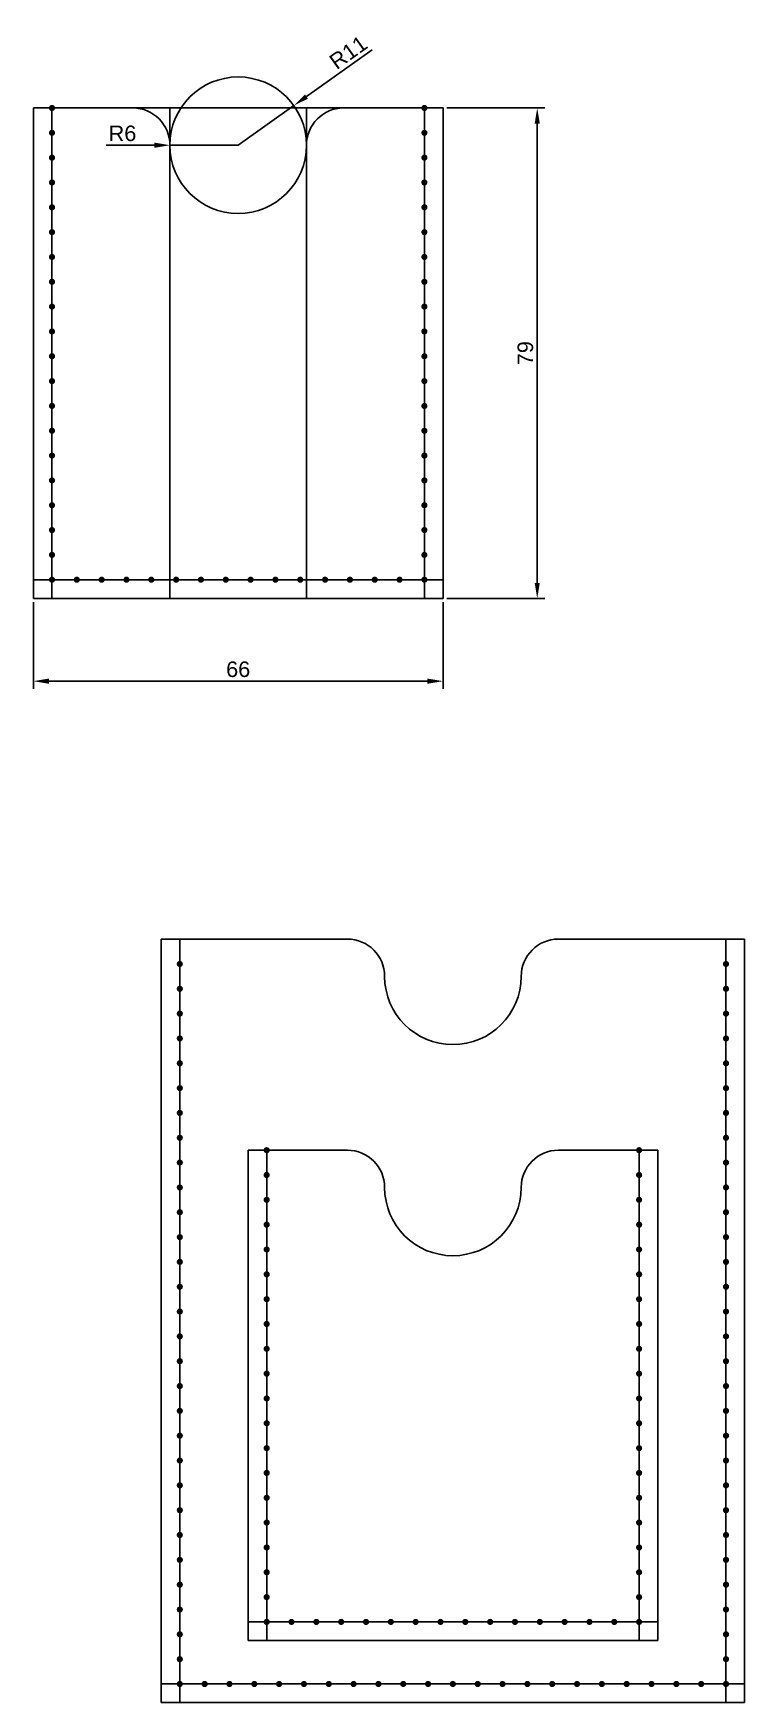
# Model space of a CAD drawing. Header units: millimetres. Extents: x 1335 to 6986, y 304 to 1543.
# Drawn here: x 1640.4 to 1755, y 1224.5 to 1493.4 of the extents above; entities that cross this region are included whole.
import ezdxf

# ---------------------------------------------------------------- set-up
doc = ezdxf.new("R2010")
doc.units = ezdxf.units.MM
doc.styles.get("Standard").update_dxf_attribs({"font": 'arial.ttf'})
doc.dimstyles.new('ISO-25', dxfattribs={"dimtxt": 2.5, "dimasz": 2.5, "dimexe": 1.25, "dimexo": 0.625, "dimtad": 1, "dimtxsty": 'Standard', "dimcen": 2.5, "dimadec": 0, "dimazin": 0, "dimtfac": 1, "dimtmove": 0, "dimatfit": 3, "dimfxl": 1, "dimarcsym": 0})

# ---------------------------------------------------------------- blocks, each defined once
blk = doc.blocks.new('*D1')
at = {"color": 0, "lineweight": -2, "transparency": 16777216}
for p, q in [((1640.44, 1401.8), (1640.44, 1387.83)), ((1706.44, 1401.8), (1706.44, 1387.83)), ((1642.94, 1389.08), (1703.94, 1389.08))]:
    blk.add_line(p, q, dxfattribs=at)
at = {"color": 0, "transparency": 16777216}
for points in [[(1642.94, 1389.5), (1642.94, 1388.66), (1640.44, 1389.08)], [(1703.94, 1389.5), (1703.94, 1388.66), (1706.44, 1389.08)]]:
    blk.add_solid(points, dxfattribs=at)
at = {"layer": 'Defpoints', "color": 0, "transparency": 16777216}
for p in [(1640.44, 1402.42), (1706.44, 1402.42), (1706.44, 1389.08)]:
    blk.add_point(p, dxfattribs=at)
at = {"color": 0, "transparency": 16777216, "insert": (1673.44, 1390.98), "char_height": 2.5, "attachment_point": 5}
blk.add_mtext('66', dxfattribs=at)
blk = doc.blocks.new('*D2')
at = {"color": 0, "lineweight": -2, "transparency": 16777216}
for p, q in [((1707.07, 1481.42), (1722.87, 1481.42)), ((1721.62, 1404.92), (1721.62, 1478.92)), ((1707.07, 1402.42), (1722.87, 1402.42))]:
    blk.add_line(p, q, dxfattribs=at)
at = {"color": 0, "transparency": 16777216}
for points in [[(1721.21, 1478.92), (1722.04, 1478.92), (1721.62, 1481.42)], [(1721.21, 1404.92), (1722.04, 1404.92), (1721.62, 1402.42)]]:
    blk.add_solid(points, dxfattribs=at)
at = {"layer": 'Defpoints', "color": 0, "transparency": 16777216}
for p in [(1706.44, 1481.42), (1721.62, 1481.42), (1706.44, 1402.42)]:
    blk.add_point(p, dxfattribs=at)
at = {"color": 0, "transparency": 16777216, "insert": (1719.72, 1441.92), "char_height": 2.5, "attachment_point": 5, "rotation": 90}
blk.add_mtext('79', dxfattribs=at)
blk = doc.blocks.new('*D3')
at = {"color": 0, "lineweight": -2, "transparency": 16777216}
for p, q in [((1695.02, 1490.8), (1684.44, 1483.26)), ((1673.44, 1475.42), (1682.4, 1481.81))]:
    blk.add_line(p, q, dxfattribs=at)
at = {"color": 0, "transparency": 16777216}
blk.add_solid([(1684.19, 1483.6), (1684.68, 1482.92), (1682.4, 1481.81)], dxfattribs=at)
at = {"layer": 'Defpoints', "color": 0, "transparency": 16777216}
for p in [(1682.4, 1481.81), (1673.44, 1475.42)]:
    blk.add_point(p, dxfattribs=at)
at = {"color": 0, "transparency": 16777216, "insert": (1691.18, 1490.38), "char_height": 2.5, "attachment_point": 5, "rotation": 35.4816}
blk.add_mtext('R11', dxfattribs=at)
blk = doc.blocks.new('*D4')
at = {"color": 0, "lineweight": -2, "transparency": 16777216}
blk.add_line((1652.16, 1475.42), (1659.94, 1475.42), dxfattribs=at)
at = {"color": 0, "transparency": 16777216}
blk.add_solid([(1659.94, 1475.84), (1659.94, 1475), (1662.44, 1475.42)], dxfattribs=at)
at = {"layer": 'Defpoints', "color": 0, "transparency": 16777216}
for p in [(1656.44, 1475.42), (1662.44, 1475.42)]:
    blk.add_point(p, dxfattribs=at)
at = {"color": 0, "transparency": 16777216, "insert": (1654.8, 1477.32), "char_height": 2.5, "attachment_point": 5}
blk.add_mtext('R6', dxfattribs=at)

msp = doc.modelspace()

# ---------------------------------------------------------------- hatches: boundary and pattern name
h = msp.add_hatch(color=256)
h.dxf.hatch_style = 1
h.paths.add_polyline_path([(1643.943, 1481.421, 1), (1642.943, 1481.421, 1)])
h = msp.add_hatch(color=256)
h.dxf.hatch_style = 1
h.paths.add_polyline_path([(1703.943, 1481.421, 1), (1702.943, 1481.421, 1)])
h = msp.add_hatch(color=256)
h.dxf.hatch_style = 1
h.paths.add_polyline_path([(1643.943, 1477.421, 1), (1642.943, 1477.421, 1)])
h = msp.add_hatch(color=256)
h.dxf.hatch_style = 1
h.paths.add_polyline_path([(1703.943, 1477.421, 1), (1702.943, 1477.421, 1)])
h = msp.add_hatch(color=256)
h.dxf.hatch_style = 1
h.paths.add_polyline_path([(1643.943, 1473.421, 1), (1642.943, 1473.421, 1)])
h = msp.add_hatch(color=256)
h.dxf.hatch_style = 1
h.paths.add_polyline_path([(1703.943, 1473.421, 1), (1702.943, 1473.421, 1)])
h = msp.add_hatch(color=256)
h.dxf.hatch_style = 1
h.paths.add_polyline_path([(1643.943, 1469.421, 1), (1642.943, 1469.421, 1)])
h = msp.add_hatch(color=256)
h.dxf.hatch_style = 1
h.paths.add_polyline_path([(1703.943, 1469.421, 1), (1702.943, 1469.421, 1)])
h = msp.add_hatch(color=256)
h.dxf.hatch_style = 1
h.paths.add_polyline_path([(1643.943, 1465.421, 1), (1642.943, 1465.421, 1)])
h = msp.add_hatch(color=256)
h.dxf.hatch_style = 1
h.paths.add_polyline_path([(1703.943, 1465.421, 1), (1702.943, 1465.421, 1)])
h = msp.add_hatch(color=256)
h.dxf.hatch_style = 1
h.paths.add_polyline_path([(1643.943, 1461.421, 1), (1642.943, 1461.421, 1)])
h = msp.add_hatch(color=256)
h.dxf.hatch_style = 1
h.paths.add_polyline_path([(1703.943, 1461.421, 1), (1702.943, 1461.421, 1)])
h = msp.add_hatch(color=256)
h.dxf.hatch_style = 1
h.paths.add_polyline_path([(1643.943, 1457.421, 1), (1642.943, 1457.421, 1)])
h = msp.add_hatch(color=256)
h.dxf.hatch_style = 1
h.paths.add_polyline_path([(1703.943, 1457.421, 1), (1702.943, 1457.421, 1)])
h = msp.add_hatch(color=256)
h.dxf.hatch_style = 1
h.paths.add_polyline_path([(1643.943, 1453.421, 1), (1642.943, 1453.421, 1)])
h = msp.add_hatch(color=256)
h.dxf.hatch_style = 1
h.paths.add_polyline_path([(1703.943, 1453.421, 1), (1702.943, 1453.421, 1)])
h = msp.add_hatch(color=256)
h.dxf.hatch_style = 1
h.paths.add_polyline_path([(1643.943, 1449.421, 1), (1642.943, 1449.421, 1)])
h = msp.add_hatch(color=256)
h.dxf.hatch_style = 1
h.paths.add_polyline_path([(1703.943, 1449.421, 1), (1702.943, 1449.421, 1)])
h = msp.add_hatch(color=256)
h.dxf.hatch_style = 1
h.paths.add_polyline_path([(1643.943, 1445.421, 1), (1642.943, 1445.421, 1)])
h = msp.add_hatch(color=256)
h.dxf.hatch_style = 1
h.paths.add_polyline_path([(1703.943, 1445.421, 1), (1702.943, 1445.421, 1)])
h = msp.add_hatch(color=256)
h.dxf.hatch_style = 1
h.paths.add_polyline_path([(1643.943, 1441.421, 1), (1642.943, 1441.421, 1)])
h = msp.add_hatch(color=256)
h.dxf.hatch_style = 1
h.paths.add_polyline_path([(1703.943, 1441.421, 1), (1702.943, 1441.421, 1)])
h = msp.add_hatch(color=256)
h.dxf.hatch_style = 1
h.paths.add_polyline_path([(1643.943, 1437.421, 1), (1642.943, 1437.421, 1)])
h = msp.add_hatch(color=256)
h.dxf.hatch_style = 1
h.paths.add_polyline_path([(1703.943, 1437.421, 1), (1702.943, 1437.421, 1)])
h = msp.add_hatch(color=256)
h.dxf.hatch_style = 1
h.paths.add_polyline_path([(1643.943, 1433.421, 1), (1642.943, 1433.421, 1)])
h = msp.add_hatch(color=256)
h.dxf.hatch_style = 1
h.paths.add_polyline_path([(1703.943, 1433.421, 1), (1702.943, 1433.421, 1)])
h = msp.add_hatch(color=256)
h.dxf.hatch_style = 1
h.paths.add_polyline_path([(1643.943, 1429.421, 1), (1642.943, 1429.421, 1)])
h = msp.add_hatch(color=256)
h.dxf.hatch_style = 1
h.paths.add_polyline_path([(1703.943, 1429.421, 1), (1702.943, 1429.421, 1)])
h = msp.add_hatch(color=256)
h.dxf.hatch_style = 1
h.paths.add_polyline_path([(1643.943, 1425.421, 1), (1642.943, 1425.421, 1)])
h = msp.add_hatch(color=256)
h.dxf.hatch_style = 1
h.paths.add_polyline_path([(1703.943, 1425.421, 1), (1702.943, 1425.421, 1)])
h = msp.add_hatch(color=256)
h.dxf.hatch_style = 1
h.paths.add_polyline_path([(1643.943, 1421.421, 1), (1642.943, 1421.421, 1)])
h = msp.add_hatch(color=256)
h.dxf.hatch_style = 1
h.paths.add_polyline_path([(1703.943, 1421.421, 1), (1702.943, 1421.421, 1)])
h = msp.add_hatch(color=256)
h.dxf.hatch_style = 1
h.paths.add_polyline_path([(1643.943, 1417.421, 1), (1642.943, 1417.421, 1)])
h = msp.add_hatch(color=256)
h.dxf.hatch_style = 1
h.paths.add_polyline_path([(1703.943, 1417.421, 1), (1702.943, 1417.421, 1)])
h = msp.add_hatch(color=256)
h.dxf.hatch_style = 1
h.paths.add_polyline_path([(1643.943, 1413.421, 1), (1642.943, 1413.421, 1)])
h = msp.add_hatch(color=256)
h.dxf.hatch_style = 1
h.paths.add_polyline_path([(1703.943, 1413.421, 1), (1702.943, 1413.421, 1)])
h = msp.add_hatch(color=256)
h.dxf.hatch_style = 1
h.paths.add_polyline_path([(1643.943, 1409.421, 1), (1642.943, 1409.421, 1)])
h = msp.add_hatch(color=256)
h.dxf.hatch_style = 1
h.paths.add_polyline_path([(1703.943, 1409.421, 1), (1702.943, 1409.421, 1)])
h = msp.add_hatch(color=256)
h.dxf.hatch_style = 1
h.paths.add_polyline_path([(1643.943, 1405.421, 1), (1642.943, 1405.421, 1)])
h = msp.add_hatch(color=256)
h.dxf.hatch_style = 1
h.paths.add_polyline_path([(1647.943, 1405.421, 1), (1646.943, 1405.421, 1)])
h = msp.add_hatch(color=256)
h.dxf.hatch_style = 1
h.paths.add_polyline_path([(1651.943, 1405.421, 1), (1650.943, 1405.421, 1)])
h = msp.add_hatch(color=256)
h.dxf.hatch_style = 1
h.paths.add_polyline_path([(1655.943, 1405.421, 1), (1654.943, 1405.421, 1)])
h = msp.add_hatch(color=256)
h.dxf.hatch_style = 1
h.paths.add_polyline_path([(1659.943, 1405.421, 1), (1658.943, 1405.421, 1)])
h = msp.add_hatch(color=256)
h.dxf.hatch_style = 1
h.paths.add_polyline_path([(1663.943, 1405.421, 1), (1662.943, 1405.421, 1)])
h = msp.add_hatch(color=256)
h.dxf.hatch_style = 1
h.paths.add_polyline_path([(1667.943, 1405.421, 1), (1666.943, 1405.421, 1)])
h = msp.add_hatch(color=256)
h.dxf.hatch_style = 1
h.paths.add_polyline_path([(1671.943, 1405.421, 1), (1670.943, 1405.421, 1)])
h = msp.add_hatch(color=256)
h.dxf.hatch_style = 1
h.paths.add_polyline_path([(1675.943, 1405.421, 1), (1674.943, 1405.421, 1)])
h = msp.add_hatch(color=256)
h.dxf.hatch_style = 1
h.paths.add_polyline_path([(1679.943, 1405.421, 1), (1678.943, 1405.421, 1)])
h = msp.add_hatch(color=256)
h.dxf.hatch_style = 1
h.paths.add_polyline_path([(1683.943, 1405.421, 1), (1682.943, 1405.421, 1)])
h = msp.add_hatch(color=256)
h.dxf.hatch_style = 1
h.paths.add_polyline_path([(1687.943, 1405.421, 1), (1686.943, 1405.421, 1)])
h = msp.add_hatch(color=256)
h.dxf.hatch_style = 1
h.paths.add_polyline_path([(1691.943, 1405.421, 1), (1690.943, 1405.421, 1)])
h = msp.add_hatch(color=256)
h.dxf.hatch_style = 1
h.paths.add_polyline_path([(1695.943, 1405.421, 1), (1694.943, 1405.421, 1)])
h = msp.add_hatch(color=256)
h.dxf.hatch_style = 1
h.paths.add_polyline_path([(1699.943, 1405.421, 1), (1698.943, 1405.421, 1)])
h = msp.add_hatch(color=256)
h.dxf.hatch_style = 1
h.paths.add_polyline_path([(1703.943, 1405.421, 1), (1702.943, 1405.421, 1)])
h = msp.add_hatch(color=256)
h.dxf.hatch_style = 1
h.paths.add_polyline_path([(1703.943, 1405.421, 1), (1702.943, 1405.421, 1)])
h = msp.add_hatch(color=256)
h.dxf.hatch_style = 1
h.paths.add_polyline_path([(1664.535, 1343.519, 1), (1663.535, 1343.519, 1)])
h = msp.add_hatch(color=256)
h.dxf.hatch_style = 1
h.paths.add_polyline_path([(1752.535, 1343.519, 1), (1751.535, 1343.519, 1)])
h = msp.add_hatch(color=256)
h.dxf.hatch_style = 1
h.paths.add_polyline_path([(1664.535, 1339.519, 1), (1663.535, 1339.519, 1)])
h = msp.add_hatch(color=256)
h.dxf.hatch_style = 1
h.paths.add_polyline_path([(1752.535, 1339.519, 1), (1751.535, 1339.519, 1)])
h = msp.add_hatch(color=256)
h.dxf.hatch_style = 1
h.paths.add_polyline_path([(1664.535, 1335.519, 1), (1663.535, 1335.519, 1)])
h = msp.add_hatch(color=256)
h.dxf.hatch_style = 1
h.paths.add_polyline_path([(1752.535, 1335.519, 1), (1751.535, 1335.519, 1)])
h = msp.add_hatch(color=256)
h.dxf.hatch_style = 1
h.paths.add_polyline_path([(1664.535, 1331.519, 1), (1663.535, 1331.519, 1)])
h = msp.add_hatch(color=256)
h.dxf.hatch_style = 1
h.paths.add_polyline_path([(1752.535, 1331.519, 1), (1751.535, 1331.519, 1)])
h = msp.add_hatch(color=256)
h.dxf.hatch_style = 1
h.paths.add_polyline_path([(1664.535, 1327.519, 1), (1663.535, 1327.519, 1)])
h = msp.add_hatch(color=256)
h.dxf.hatch_style = 1
h.paths.add_polyline_path([(1752.535, 1327.519, 1), (1751.535, 1327.519, 1)])
h = msp.add_hatch(color=256)
h.dxf.hatch_style = 1
h.paths.add_polyline_path([(1664.535, 1323.519, 1), (1663.535, 1323.519, 1)])
h = msp.add_hatch(color=256)
h.dxf.hatch_style = 1
h.paths.add_polyline_path([(1752.535, 1323.519, 1), (1751.535, 1323.519, 1)])
h = msp.add_hatch(color=256)
h.dxf.hatch_style = 1
h.paths.add_polyline_path([(1664.535, 1319.519, 1), (1663.535, 1319.519, 1)])
h = msp.add_hatch(color=256)
h.dxf.hatch_style = 1
h.paths.add_polyline_path([(1752.535, 1319.519, 1), (1751.535, 1319.519, 1)])
h = msp.add_hatch(color=256)
h.dxf.hatch_style = 1
h.paths.add_polyline_path([(1664.535, 1315.519, 1), (1663.535, 1315.519, 1)])
h = msp.add_hatch(color=256)
h.dxf.hatch_style = 1
h.paths.add_polyline_path([(1752.535, 1315.519, 1), (1751.535, 1315.519, 1)])
h = msp.add_hatch(color=256)
h.dxf.hatch_style = 1
h.paths.add_polyline_path([(1678.535, 1313.519, 1), (1677.535, 1313.519, 1)])
h = msp.add_hatch(color=256)
h.dxf.hatch_style = 1
h.paths.add_polyline_path([(1738.535, 1313.519, 1), (1737.535, 1313.519, 1)])
h = msp.add_hatch(color=256)
h.dxf.hatch_style = 1
h.paths.add_polyline_path([(1664.535, 1311.519, 1), (1663.535, 1311.519, 1)])
h = msp.add_hatch(color=256)
h.dxf.hatch_style = 1
h.paths.add_polyline_path([(1678.535, 1309.519, 1), (1677.535, 1309.519, 1)])
h = msp.add_hatch(color=256)
h.dxf.hatch_style = 1
h.paths.add_polyline_path([(1738.535, 1309.519, 1), (1737.535, 1309.519, 1)])
h = msp.add_hatch(color=256)
h.dxf.hatch_style = 1
h.paths.add_polyline_path([(1752.535, 1311.519, 1), (1751.535, 1311.519, 1)])
h = msp.add_hatch(color=256)
h.dxf.hatch_style = 1
h.paths.add_polyline_path([(1664.535, 1307.519, 1), (1663.535, 1307.519, 1)])
h = msp.add_hatch(color=256)
h.dxf.hatch_style = 1
h.paths.add_polyline_path([(1752.535, 1307.519, 1), (1751.535, 1307.519, 1)])
h = msp.add_hatch(color=256)
h.dxf.hatch_style = 1
h.paths.add_polyline_path([(1678.535, 1305.519, 1), (1677.535, 1305.519, 1)])
h = msp.add_hatch(color=256)
h.dxf.hatch_style = 1
h.paths.add_polyline_path([(1738.535, 1305.519, 1), (1737.535, 1305.519, 1)])
h = msp.add_hatch(color=256)
h.dxf.hatch_style = 1
h.paths.add_polyline_path([(1664.535, 1303.519, 1), (1663.535, 1303.519, 1)])
h = msp.add_hatch(color=256)
h.dxf.hatch_style = 1
h.paths.add_polyline_path([(1678.535, 1301.519, 1), (1677.535, 1301.519, 1)])
h = msp.add_hatch(color=256)
h.dxf.hatch_style = 1
h.paths.add_polyline_path([(1738.535, 1301.519, 1), (1737.535, 1301.519, 1)])
h = msp.add_hatch(color=256)
h.dxf.hatch_style = 1
h.paths.add_polyline_path([(1752.535, 1303.519, 1), (1751.535, 1303.519, 1)])
h = msp.add_hatch(color=256)
h.dxf.hatch_style = 1
h.paths.add_polyline_path([(1664.535, 1299.519, 1), (1663.535, 1299.519, 1)])
h = msp.add_hatch(color=256)
h.dxf.hatch_style = 1
h.paths.add_polyline_path([(1752.535, 1299.519, 1), (1751.535, 1299.519, 1)])
h = msp.add_hatch(color=256)
h.dxf.hatch_style = 1
h.paths.add_polyline_path([(1678.535, 1297.519, 1), (1677.535, 1297.519, 1)])
h = msp.add_hatch(color=256)
h.dxf.hatch_style = 1
h.paths.add_polyline_path([(1738.535, 1297.519, 1), (1737.535, 1297.519, 1)])
h = msp.add_hatch(color=256)
h.dxf.hatch_style = 1
h.paths.add_polyline_path([(1664.535, 1295.519, 1), (1663.535, 1295.519, 1)])
h = msp.add_hatch(color=256)
h.dxf.hatch_style = 1
h.paths.add_polyline_path([(1678.535, 1293.519, 1), (1677.535, 1293.519, 1)])
h = msp.add_hatch(color=256)
h.dxf.hatch_style = 1
h.paths.add_polyline_path([(1738.535, 1293.519, 1), (1737.535, 1293.519, 1)])
h = msp.add_hatch(color=256)
h.dxf.hatch_style = 1
h.paths.add_polyline_path([(1752.535, 1295.519, 1), (1751.535, 1295.519, 1)])
h = msp.add_hatch(color=256)
h.dxf.hatch_style = 1
h.paths.add_polyline_path([(1664.535, 1291.519, 1), (1663.535, 1291.519, 1)])
h = msp.add_hatch(color=256)
h.dxf.hatch_style = 1
h.paths.add_polyline_path([(1752.535, 1291.519, 1), (1751.535, 1291.519, 1)])
h = msp.add_hatch(color=256)
h.dxf.hatch_style = 1
h.paths.add_polyline_path([(1678.535, 1289.519, 1), (1677.535, 1289.519, 1)])
h = msp.add_hatch(color=256)
h.dxf.hatch_style = 1
h.paths.add_polyline_path([(1738.535, 1289.519, 1), (1737.535, 1289.519, 1)])
h = msp.add_hatch(color=256)
h.dxf.hatch_style = 1
h.paths.add_polyline_path([(1664.535, 1287.519, 1), (1663.535, 1287.519, 1)])
h = msp.add_hatch(color=256)
h.dxf.hatch_style = 1
h.paths.add_polyline_path([(1678.535, 1285.519, 1), (1677.535, 1285.519, 1)])
h = msp.add_hatch(color=256)
h.dxf.hatch_style = 1
h.paths.add_polyline_path([(1738.535, 1285.519, 1), (1737.535, 1285.519, 1)])
h = msp.add_hatch(color=256)
h.dxf.hatch_style = 1
h.paths.add_polyline_path([(1752.535, 1287.519, 1), (1751.535, 1287.519, 1)])
h = msp.add_hatch(color=256)
h.dxf.hatch_style = 1
h.paths.add_polyline_path([(1664.535, 1283.519, 1), (1663.535, 1283.519, 1)])
h = msp.add_hatch(color=256)
h.dxf.hatch_style = 1
h.paths.add_polyline_path([(1752.535, 1283.519, 1), (1751.535, 1283.519, 1)])
h = msp.add_hatch(color=256)
h.dxf.hatch_style = 1
h.paths.add_polyline_path([(1678.535, 1281.519, 1), (1677.535, 1281.519, 1)])
h = msp.add_hatch(color=256)
h.dxf.hatch_style = 1
h.paths.add_polyline_path([(1738.535, 1281.519, 1), (1737.535, 1281.519, 1)])
h = msp.add_hatch(color=256)
h.dxf.hatch_style = 1
h.paths.add_polyline_path([(1664.535, 1279.519, 1), (1663.535, 1279.519, 1)])
h = msp.add_hatch(color=256)
h.dxf.hatch_style = 1
h.paths.add_polyline_path([(1678.535, 1277.519, 1), (1677.535, 1277.519, 1)])
h = msp.add_hatch(color=256)
h.dxf.hatch_style = 1
h.paths.add_polyline_path([(1738.535, 1277.519, 1), (1737.535, 1277.519, 1)])
h = msp.add_hatch(color=256)
h.dxf.hatch_style = 1
h.paths.add_polyline_path([(1752.535, 1279.519, 1), (1751.535, 1279.519, 1)])
h = msp.add_hatch(color=256)
h.dxf.hatch_style = 1
h.paths.add_polyline_path([(1664.535, 1275.519, 1), (1663.535, 1275.519, 1)])
h = msp.add_hatch(color=256)
h.dxf.hatch_style = 1
h.paths.add_polyline_path([(1752.535, 1275.519, 1), (1751.535, 1275.519, 1)])
h = msp.add_hatch(color=256)
h.dxf.hatch_style = 1
h.paths.add_polyline_path([(1664.535, 1271.519, 1), (1663.535, 1271.519, 1)])
h = msp.add_hatch(color=256)
h.dxf.hatch_style = 1
h.paths.add_polyline_path([(1678.535, 1273.519, 1), (1677.535, 1273.519, 1)])
h = msp.add_hatch(color=256)
h.dxf.hatch_style = 1
h.paths.add_polyline_path([(1738.535, 1273.519, 1), (1737.535, 1273.519, 1)])
h = msp.add_hatch(color=256)
h.dxf.hatch_style = 1
h.paths.add_polyline_path([(1752.535, 1271.519, 1), (1751.535, 1271.519, 1)])
h = msp.add_hatch(color=256)
h.dxf.hatch_style = 1
h.paths.add_polyline_path([(1678.535, 1269.519, 1), (1677.535, 1269.519, 1)])
h = msp.add_hatch(color=256)
h.dxf.hatch_style = 1
h.paths.add_polyline_path([(1738.535, 1269.519, 1), (1737.535, 1269.519, 1)])
h = msp.add_hatch(color=256)
h.dxf.hatch_style = 1
h.paths.add_polyline_path([(1664.535, 1267.519, 1), (1663.535, 1267.519, 1)])
h = msp.add_hatch(color=256)
h.dxf.hatch_style = 1
h.paths.add_polyline_path([(1752.535, 1267.519, 1), (1751.535, 1267.519, 1)])
h = msp.add_hatch(color=256)
h.dxf.hatch_style = 1
h.paths.add_polyline_path([(1664.535, 1263.519, 1), (1663.535, 1263.519, 1)])
h = msp.add_hatch(color=256)
h.dxf.hatch_style = 1
h.paths.add_polyline_path([(1678.535, 1265.519, 1), (1677.535, 1265.519, 1)])
h = msp.add_hatch(color=256)
h.dxf.hatch_style = 1
h.paths.add_polyline_path([(1738.535, 1265.519, 1), (1737.535, 1265.519, 1)])
h = msp.add_hatch(color=256)
h.dxf.hatch_style = 1
h.paths.add_polyline_path([(1752.535, 1263.519, 1), (1751.535, 1263.519, 1)])
h = msp.add_hatch(color=256)
h.dxf.hatch_style = 1
h.paths.add_polyline_path([(1678.535, 1261.519, 1), (1677.535, 1261.519, 1)])
h = msp.add_hatch(color=256)
h.dxf.hatch_style = 1
h.paths.add_polyline_path([(1738.535, 1261.519, 1), (1737.535, 1261.519, 1)])
h = msp.add_hatch(color=256)
h.dxf.hatch_style = 1
h.paths.add_polyline_path([(1664.535, 1259.519, 1), (1663.535, 1259.519, 1)])
h = msp.add_hatch(color=256)
h.dxf.hatch_style = 1
h.paths.add_polyline_path([(1752.535, 1259.519, 1), (1751.535, 1259.519, 1)])
h = msp.add_hatch(color=256)
h.dxf.hatch_style = 1
h.paths.add_polyline_path([(1664.535, 1255.519, 1), (1663.535, 1255.519, 1)])
h = msp.add_hatch(color=256)
h.dxf.hatch_style = 1
h.paths.add_polyline_path([(1678.535, 1257.519, 1), (1677.535, 1257.519, 1)])
h = msp.add_hatch(color=256)
h.dxf.hatch_style = 1
h.paths.add_polyline_path([(1738.535, 1257.519, 1), (1737.535, 1257.519, 1)])
h = msp.add_hatch(color=256)
h.dxf.hatch_style = 1
h.paths.add_polyline_path([(1752.535, 1255.519, 1), (1751.535, 1255.519, 1)])
h = msp.add_hatch(color=256)
h.dxf.hatch_style = 1
h.paths.add_polyline_path([(1678.535, 1253.519, 1), (1677.535, 1253.519, 1)])
h = msp.add_hatch(color=256)
h.dxf.hatch_style = 1
h.paths.add_polyline_path([(1738.535, 1253.519, 1), (1737.535, 1253.519, 1)])
h = msp.add_hatch(color=256)
h.dxf.hatch_style = 1
h.paths.add_polyline_path([(1664.535, 1251.519, 1), (1663.535, 1251.519, 1)])
h = msp.add_hatch(color=256)
h.dxf.hatch_style = 1
h.paths.add_polyline_path([(1752.535, 1251.519, 1), (1751.535, 1251.519, 1)])
h = msp.add_hatch(color=256)
h.dxf.hatch_style = 1
h.paths.add_polyline_path([(1664.535, 1247.519, 1), (1663.535, 1247.519, 1)])
h = msp.add_hatch(color=256)
h.dxf.hatch_style = 1
h.paths.add_polyline_path([(1678.535, 1249.519, 1), (1677.535, 1249.519, 1)])
h = msp.add_hatch(color=256)
h.dxf.hatch_style = 1
h.paths.add_polyline_path([(1738.535, 1249.519, 1), (1737.535, 1249.519, 1)])
h = msp.add_hatch(color=256)
h.dxf.hatch_style = 1
h.paths.add_polyline_path([(1752.535, 1247.519, 1), (1751.535, 1247.519, 1)])
h = msp.add_hatch(color=256)
h.dxf.hatch_style = 1
h.paths.add_polyline_path([(1678.535, 1245.519, 1), (1677.535, 1245.519, 1)])
h = msp.add_hatch(color=256)
h.dxf.hatch_style = 1
h.paths.add_polyline_path([(1738.535, 1245.519, 1), (1737.535, 1245.519, 1)])
h = msp.add_hatch(color=256)
h.dxf.hatch_style = 1
h.paths.add_polyline_path([(1664.535, 1243.519, 1), (1663.535, 1243.519, 1)])
h = msp.add_hatch(color=256)
h.dxf.hatch_style = 1
h.paths.add_polyline_path([(1752.535, 1243.519, 1), (1751.535, 1243.519, 1)])
h = msp.add_hatch(color=256)
h.dxf.hatch_style = 1
h.paths.add_polyline_path([(1664.535, 1239.519, 1), (1663.535, 1239.519, 1)])
h = msp.add_hatch(color=256)
h.dxf.hatch_style = 1
h.paths.add_polyline_path([(1678.535, 1241.519, 1), (1677.535, 1241.519, 1)])
h = msp.add_hatch(color=256)
h.dxf.hatch_style = 1
h.paths.add_polyline_path([(1738.535, 1241.519, 1), (1737.535, 1241.519, 1)])
h = msp.add_hatch(color=256)
h.dxf.hatch_style = 1
h.paths.add_polyline_path([(1752.535, 1239.519, 1), (1751.535, 1239.519, 1)])
h = msp.add_hatch(color=256)
h.dxf.hatch_style = 1
h.paths.add_polyline_path([(1678.535, 1237.519, 1), (1677.535, 1237.519, 1)])
h = msp.add_hatch(color=256)
h.dxf.hatch_style = 1
h.paths.add_polyline_path([(1682.535, 1237.519, 1), (1681.535, 1237.519, 1)])
h = msp.add_hatch(color=256)
h.dxf.hatch_style = 1
h.paths.add_polyline_path([(1686.535, 1237.519, 1), (1685.535, 1237.519, 1)])
h = msp.add_hatch(color=256)
h.dxf.hatch_style = 1
h.paths.add_polyline_path([(1690.535, 1237.519, 1), (1689.535, 1237.519, 1)])
h = msp.add_hatch(color=256)
h.dxf.hatch_style = 1
h.paths.add_polyline_path([(1694.535, 1237.519, 1), (1693.535, 1237.519, 1)])
h = msp.add_hatch(color=256)
h.dxf.hatch_style = 1
h.paths.add_polyline_path([(1698.535, 1237.519, 1), (1697.535, 1237.519, 1)])
h = msp.add_hatch(color=256)
h.dxf.hatch_style = 1
h.paths.add_polyline_path([(1702.535, 1237.519, 1), (1701.535, 1237.519, 1)])
h = msp.add_hatch(color=256)
h.dxf.hatch_style = 1
h.paths.add_polyline_path([(1706.535, 1237.519, 1), (1705.535, 1237.519, 1)])
h = msp.add_hatch(color=256)
h.dxf.hatch_style = 1
h.paths.add_polyline_path([(1710.535, 1237.519, 1), (1709.535, 1237.519, 1)])
h = msp.add_hatch(color=256)
h.dxf.hatch_style = 1
h.paths.add_polyline_path([(1714.535, 1237.519, 1), (1713.535, 1237.519, 1)])
h = msp.add_hatch(color=256)
h.dxf.hatch_style = 1
h.paths.add_polyline_path([(1718.535, 1237.519, 1), (1717.535, 1237.519, 1)])
h = msp.add_hatch(color=256)
h.dxf.hatch_style = 1
h.paths.add_polyline_path([(1722.535, 1237.519, 1), (1721.535, 1237.519, 1)])
h = msp.add_hatch(color=256)
h.dxf.hatch_style = 1
h.paths.add_polyline_path([(1726.535, 1237.519, 1), (1725.535, 1237.519, 1)])
h = msp.add_hatch(color=256)
h.dxf.hatch_style = 1
h.paths.add_polyline_path([(1730.535, 1237.519, 1), (1729.535, 1237.519, 1)])
h = msp.add_hatch(color=256)
h.dxf.hatch_style = 1
h.paths.add_polyline_path([(1734.535, 1237.519, 1), (1733.535, 1237.519, 1)])
h = msp.add_hatch(color=256)
h.dxf.hatch_style = 1
h.paths.add_polyline_path([(1738.535, 1237.519, 1), (1737.535, 1237.519, 1)])
h = msp.add_hatch(color=256)
h.dxf.hatch_style = 1
h.paths.add_polyline_path([(1738.535, 1237.519, 1), (1737.535, 1237.519, 1)])
h = msp.add_hatch(color=256)
h.dxf.hatch_style = 1
h.paths.add_polyline_path([(1664.535, 1235.519, 1), (1663.535, 1235.519, 1)])
h = msp.add_hatch(color=256)
h.dxf.hatch_style = 1
h.paths.add_polyline_path([(1752.535, 1235.519, 1), (1751.535, 1235.519, 1)])
h = msp.add_hatch(color=256)
h.dxf.hatch_style = 1
h.paths.add_polyline_path([(1664.535, 1231.519, 1), (1663.535, 1231.519, 1)])
h = msp.add_hatch(color=256)
h.dxf.hatch_style = 1
h.paths.add_polyline_path([(1752.535, 1231.519, 1), (1751.535, 1231.519, 1)])
h = msp.add_hatch(color=256)
h.dxf.hatch_style = 1
h.paths.add_polyline_path([(1664.535, 1227.519, 1), (1663.535, 1227.519, 1)])
h = msp.add_hatch(color=256)
h.dxf.hatch_style = 1
h.paths.add_polyline_path([(1668.535, 1227.519, 1), (1667.535, 1227.519, 1)])
h = msp.add_hatch(color=256)
h.dxf.hatch_style = 1
h.paths.add_polyline_path([(1672.535, 1227.519, 1), (1671.535, 1227.519, 1)])
h = msp.add_hatch(color=256)
h.dxf.hatch_style = 1
h.paths.add_polyline_path([(1676.535, 1227.519, 1), (1675.535, 1227.519, 1)])
h = msp.add_hatch(color=256)
h.dxf.hatch_style = 1
h.paths.add_polyline_path([(1680.535, 1227.519, 1), (1679.535, 1227.519, 1)])
h = msp.add_hatch(color=256)
h.dxf.hatch_style = 1
h.paths.add_polyline_path([(1684.535, 1227.519, 1), (1683.535, 1227.519, 1)])
h = msp.add_hatch(color=256)
h.dxf.hatch_style = 1
h.paths.add_polyline_path([(1688.535, 1227.519, 1), (1687.535, 1227.519, 1)])
h = msp.add_hatch(color=256)
h.dxf.hatch_style = 1
h.paths.add_polyline_path([(1692.535, 1227.519, 1), (1691.535, 1227.519, 1)])
h = msp.add_hatch(color=256)
h.dxf.hatch_style = 1
h.paths.add_polyline_path([(1696.535, 1227.519, 1), (1695.535, 1227.519, 1)])
h = msp.add_hatch(color=256)
h.dxf.hatch_style = 1
h.paths.add_polyline_path([(1700.535, 1227.519, 1), (1699.535, 1227.519, 1)])
h = msp.add_hatch(color=256)
h.dxf.hatch_style = 1
h.paths.add_polyline_path([(1704.535, 1227.519, 1), (1703.535, 1227.519, 1)])
h = msp.add_hatch(color=256)
h.dxf.hatch_style = 1
h.paths.add_polyline_path([(1708.535, 1227.519, 1), (1707.535, 1227.519, 1)])
h = msp.add_hatch(color=256)
h.dxf.hatch_style = 1
h.paths.add_polyline_path([(1712.535, 1227.519, 1), (1711.535, 1227.519, 1)])
h = msp.add_hatch(color=256)
h.dxf.hatch_style = 1
h.paths.add_polyline_path([(1716.535, 1227.519, 1), (1715.535, 1227.519, 1)])
h = msp.add_hatch(color=256)
h.dxf.hatch_style = 1
h.paths.add_polyline_path([(1720.535, 1227.519, 1), (1719.535, 1227.519, 1)])
h = msp.add_hatch(color=256)
h.dxf.hatch_style = 1
h.paths.add_polyline_path([(1724.535, 1227.519, 1), (1723.535, 1227.519, 1)])
h = msp.add_hatch(color=256)
h.dxf.hatch_style = 1
h.paths.add_polyline_path([(1728.535, 1227.519, 1), (1727.535, 1227.519, 1)])
h = msp.add_hatch(color=256)
h.dxf.hatch_style = 1
h.paths.add_polyline_path([(1732.535, 1227.519, 1), (1731.535, 1227.519, 1)])
h = msp.add_hatch(color=256)
h.dxf.hatch_style = 1
h.paths.add_polyline_path([(1736.535, 1227.519, 1), (1735.535, 1227.519, 1)])
h = msp.add_hatch(color=256)
h.dxf.hatch_style = 1
h.paths.add_polyline_path([(1740.535, 1227.519, 1), (1739.535, 1227.519, 1)])
h = msp.add_hatch(color=256)
h.dxf.hatch_style = 1
h.paths.add_polyline_path([(1744.535, 1227.519, 1), (1743.535, 1227.519, 1)])
h = msp.add_hatch(color=256)
h.dxf.hatch_style = 1
h.paths.add_polyline_path([(1748.535, 1227.519, 1), (1747.535, 1227.519, 1)])
h = msp.add_hatch(color=256)
h.dxf.hatch_style = 1
h.paths.add_polyline_path([(1752.535, 1227.519, 1), (1751.535, 1227.519, 1)])

# ---------------------------------------------------------------- linework, layer by layer
for p, q in [((1706.443, 1481.421), (1640.443, 1481.421)), ((1640.443, 1481.421), (1640.443, 1402.421)), ((1640.443, 1481.421), (1673.443, 1481.421)), ((1640.443, 1481.421), (1662.443, 1481.421)), ((1640.443, 1481.421), (1643.443, 1481.421)), ((1643.443, 1481.421), (1643.443, 1402.421)), ((1662.443, 1481.421), (1662.443, 1402.421)), ((1706.443, 1481.421), (1684.443, 1481.421)), ((1684.443, 1481.421), (1684.443, 1402.421)), ((1703.443, 1402.421), (1703.443, 1481.421)), ((1706.443, 1402.421), (1706.443, 1481.421)), ((1662.443, 1475.421), (1673.443, 1475.421)), ((1640.443, 1402.421), (1640.443, 1405.421)), ((1640.443, 1405.421), (1706.443, 1405.421)), ((1706.443, 1405.421), (1706.443, 1402.421)), ((1640.443, 1402.421), (1706.443, 1402.421)), ((1643.443, 1402.421), (1640.443, 1402.421)), ((1706.443, 1402.421), (1703.443, 1402.421)), ((1661.035, 1347.519), (1661.035, 1224.519)), ((1661.035, 1347.519), (1664.035, 1347.519)), ((1661.035, 1347.519), (1691.035, 1347.519)), ((1664.035, 1347.519), (1664.035, 1224.519)), ((1755.035, 1347.519), (1725.035, 1347.519)), ((1752.035, 1224.519), (1752.035, 1347.519)), ((1755.035, 1224.519), (1755.035, 1347.519)), ((1675.035, 1313.519), (1675.035, 1234.519)), ((1675.035, 1313.519), (1678.035, 1313.519)), ((1675.035, 1313.519), (1691.035, 1313.519)), ((1678.035, 1313.519), (1678.035, 1234.519)), ((1741.035, 1313.519), (1725.035, 1313.519)), ((1738.035, 1234.519), (1738.035, 1313.519)), ((1741.035, 1234.519), (1741.035, 1313.519)), ((1675.035, 1234.519), (1675.035, 1237.519)), ((1675.035, 1237.519), (1741.035, 1237.519)), ((1741.035, 1237.519), (1741.035, 1234.519)), ((1675.035, 1234.519), (1741.035, 1234.519)), ((1675.035, 1234.519), (1741.035, 1234.519)), ((1678.035, 1234.519), (1675.035, 1234.519)), ((1741.035, 1234.519), (1738.035, 1234.519)), ((1661.035, 1224.519), (1661.035, 1227.519)), ((1661.035, 1227.519), (1755.035, 1227.519)), ((1755.035, 1227.519), (1755.035, 1224.519)), ((1661.035, 1224.519), (1755.035, 1224.519)), ((1664.035, 1224.519), (1661.035, 1224.519)), ((1661.035, 1224.519), (1675.035, 1224.519)), ((1755.035, 1224.519), (1741.035, 1224.519)), ((1755.035, 1224.519), (1752.035, 1224.519))]:
    msp.add_line(p, q)
msp.add_circle((1673.443, 1475.421), 11)
for centre, radius, start, end in [((1656.443, 1475.421), 6, 0, 90), ((1690.443, 1475.421), 6, 90, 180), ((1673.443, 1475.421), 11, 180, 360), ((1691.035, 1341.519), 6, 0, 90), ((1725.035, 1341.519), 6, 90, 180), ((1708.035, 1341.519), 11, 180, 0), ((1691.035, 1307.519), 6, 0, 90), ((1725.035, 1307.519), 6, 90, 180), ((1708.035, 1307.519), 11, 180, 0), ((1708.035, 1307.519), 11, 180, 0)]:
    msp.add_arc(centre, radius, start, end)

# ---------------------------------------------------------------- dimensions: what is measured, and where the dimension line sits
at = {"color": 3}
for center, mpoint, picture, middle in [((1673.443, 1475.421), (1682.401, 1481.806), '*D3', (1692.276, 1488.845)), ((1656.443, 1475.421), (1662.443, 1475.421), '*D4', (1654.804, 1475.421))]:
    dim = msp.add_radius_dim(center=center, mpoint=mpoint, dimstyle='ISO-25', dxfattribs=at)
    dim.commit()
    dim.dimension.update_dxf_attribs({"geometry": picture, "text_midpoint": middle, "dimtype": 164})
dim = msp.add_linear_dim(base=(1721.622, 1481.421), p1=(1706.443, 1402.421), p2=(1706.443, 1481.421), angle=90, dimstyle='ISO-25', dxfattribs=at)
dim.commit()
dim.dimension.update_dxf_attribs({"geometry": '*D2', "text_midpoint": (1719.72, 1441.921)})
dim = msp.add_linear_dim(base=(1706.443, 1389.079), p1=(1640.443, 1402.421), p2=(1706.443, 1402.421), dimstyle='ISO-25', dxfattribs=at)
dim.commit()
dim.dimension.update_dxf_attribs({"geometry": '*D1', "text_midpoint": (1673.443, 1390.98)})

doc.saveas('drawing.dxf')
